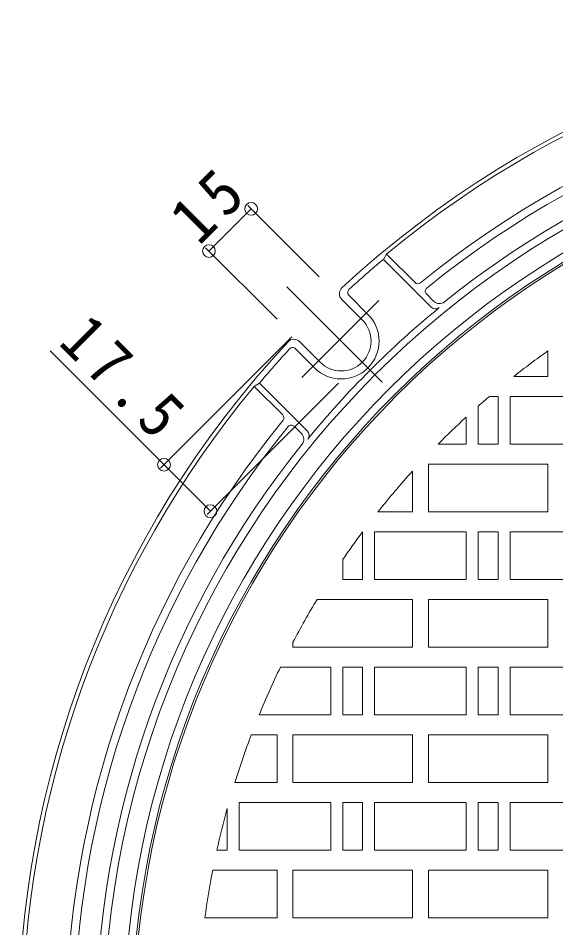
# Model space of a CAD drawing. Units: millimetres, scale not verified. Extents: x -612 to 760, y -543 to 541.
# Drawn here: x -567.2 to -432.2, y 280.8 to 509.3 of the extents above; entities that cross this region are included whole.
import ezdxf

# ---------------------------------------------------------------- set-up
doc = ezdxf.new("R2010")
doc.units = ezdxf.units.MM
doc.header["$LTSCALE"] = 4
doc.header["$PDMODE"] = 32
doc.header["$PDSIZE"] = 3.2
doc.linetypes.add('CHAIN2', pattern=[12, 9, -1, 1, -1])
for name, color, linetype, lineweight in [('0-1_躯体', 2, 'Continuous', 9), ('0-2_仕上', 3, 'Continuous', 9), ('0-4_その他', 7, 'Continuous', 9), ('0-5_寸法', 4, 'Continuous', 9)]:
    doc.layers.add(name, color=color, linetype=linetype, lineweight=lineweight)
doc.styles.add('ＭＳ ゴシック', font='')
doc.styles.get('ＭＳ ゴシック').set_extended_font_data('MS Gothic')

msp = doc.modelspace()

# ---------------------------------------------------------------- linework, layer by layer
at = {"layer": '0-1_躯体'}
for p, q in [((-475.556, 448.684), (-474.755, 450.004)), ((-475.556, 448.684), (-463.525, 436.654)), ((-474.755, 450.004), (-467.581, 442.831)), ((-484.212, 439.662), (-479.417, 434.868)), ((-464.738, 439.988), (-462.886, 438.135)), ((-486.008, 438.63), (-480.831, 433.453)), ((-496.615, 428.024), (-491.438, 422.847)), ((-497.647, 426.227), (-492.852, 421.433)), ((-506.669, 417.572), (-507.989, 416.77)), ((-507.989, 416.77), (-500.815, 409.597)), ((-506.669, 417.572), (-494.638, 405.541)), ((-497.972, 406.754), (-496.12, 404.901))]:
    msp.add_line(p, q, dxfattribs=at)
at = {"layer": '0-1_躯体', "linetype": 'CHAIN2'}
for p, q in [((-499.8, 441.816), (-475.823, 417.839)), ((-476.679, 438.313), (-496.01, 418.982))]:
    msp.add_line(p, q, dxfattribs=at)
at = {"layer": '0-1_躯体'}
for centre, radius, start, end in [((-313.247, 255.263), 254, 47.16049, 132.83951), ((-313.247, 255.263), 253, 50.32965, 129.67035), ((-313.247, 255.263), 242, 50.78658, 129.21342), ((-313.247, 255.263), 240, 50.88377, 129.11623), ((-313.247, 255.263), 234.5, 51.1898, 128.8102), ((-313.247, 255.263), 232.5, 0, 180), ((-313.247, 255.263), 227.5, 0, 180), ((-313.247, 255.263), 225.5, 0, 180), ((-313.247, 255.263), 252.5, 130.00156, 132.60725), ((-484.594, 440.044), 2, 132.83952, 225), ((-483.505, 440.369), 1, 132.6067, 224.99599), ((-466.874, 443.538), 1, 225, 309.2131), ((-464.031, 440.695), 1, 129.11644, 225), ((-313.247, 255.263), 234.2, 129.27795, 140.72205), ((-462.465, 437.714), 1.5, 224.99733, 309.27635), ((-461.471, 439.55), 2, 224.99799, 308.80922), ((-486.135, 428.15), 9.5, 225, 45), ((-486.135, 428.15), 7.5, 225, 45), ((-313.247, 255.263), 254, 137.16052, 222.83951), ((-498.029, 426.609), 2, 45, 137.16048), ((-313.247, 255.263), 252.5, 137.39275, 139.99844), ((-498.354, 425.521), 1, 45.00401, 137.3933), ((-313.247, 255.263), 253, 140.32964, 180), ((-501.523, 408.89), 1, 320.7869, 45), ((-313.247, 255.263), 242, 140.78658, 180), ((-498.679, 406.047), 1, 45, 140.88356), ((-313.247, 255.263), 240, 140.88377, 180), ((-497.534, 403.487), 2, 321.19078, 45.00201), ((-495.699, 404.48), 1.5, 320.72365, 45.00267), ((-313.247, 255.263), 234.5, 141.1898, 180)]:
    msp.add_arc(centre, radius, start, end, dxfattribs=at)
at = {"layer": '0-2_仕上'}
for p, q in [((-434.247, 425.674), (-434.247, 419.262)), ((-442.804, 419.262), (-434.247, 419.262)), ((-448.893, 414.263), (-446.747, 414.263)), ((-443.747, 402.263), (-443.747, 414.263)), ((-451.747, 402.263), (-451.747, 411.783)), ((-454.747, 402.263), (-454.747, 409.076)), ((-454.747, 402.263), (-461.813, 402.263)), ((-420.747, 402.263), (-443.747, 402.263)), ((-468.247, 395.462), (-468.247, 385.262)), ((-464.247, 397.263), (-464.247, 385.262)), ((-464.247, 397.263), (-434.247, 397.263)), ((-434.247, 397.263), (-434.247, 385.262)), ((-476.896, 385.262), (-468.247, 385.262)), ((-464.247, 385.262), (-434.247, 385.262)), ((-480.747, 368.262), (-480.747, 380.261)), ((-477.747, 368.262), (-477.747, 380.263)), ((-451.747, 368.262), (-451.747, 380.263)), ((-451.747, 380.263), (-446.747, 380.263)), ((-446.747, 368.262), (-446.747, 380.263)), ((-443.747, 368.262), (-443.747, 380.263)), ((-485.747, 368.262), (-485.747, 373.265)), ((-485.747, 368.262), (-480.747, 368.262)), ((-454.747, 368.262), (-477.747, 368.262)), ((-451.747, 368.262), (-446.747, 368.262)), ((-420.747, 368.262), (-443.747, 368.262)), ((-492.18, 363.263), (-468.247, 363.263)), ((-468.247, 363.263), (-468.247, 351.263)), ((-464.247, 363.263), (-464.247, 351.263)), ((-464.247, 363.263), (-434.247, 363.263)), ((-434.247, 363.263), (-434.247, 351.263)), ((-498.247, 352.504), (-498.247, 351.263)), ((-498.247, 351.263), (-468.247, 351.263)), ((-464.247, 351.263), (-434.247, 351.263)), ((-488.747, 346.263), (-501.396, 346.263)), ((-488.747, 334.263), (-488.747, 346.263)), ((-485.747, 334.263), (-485.747, 346.263)), ((-485.747, 346.263), (-480.747, 346.263)), ((-480.747, 334.263), (-480.747, 346.263)), ((-477.747, 334.263), (-477.747, 346.263)), ((-451.747, 334.263), (-451.747, 346.263)), ((-451.747, 346.263), (-446.747, 346.263)), ((-446.747, 334.263), (-446.747, 346.263)), ((-443.747, 334.263), (-443.747, 346.263)), ((-488.747, 334.263), (-506.741, 334.263)), ((-485.747, 334.263), (-480.747, 334.263)), ((-454.747, 334.263), (-477.747, 334.263)), ((-451.747, 334.263), (-446.747, 334.263)), ((-420.747, 334.263), (-443.747, 334.263)), ((-508.708, 329.263), (-502.247, 329.263)), ((-502.247, 329.263), (-502.247, 317.262)), ((-498.247, 329.263), (-498.247, 317.262)), ((-498.247, 329.263), (-468.247, 329.263)), ((-468.247, 329.263), (-468.247, 317.262)), ((-464.247, 329.263), (-464.247, 317.262)), ((-464.247, 329.263), (-434.247, 329.263)), ((-434.247, 329.263), (-434.247, 317.262)), ((-512.839, 317.262), (-502.247, 317.262)), ((-498.247, 317.262), (-468.247, 317.262)), ((-464.247, 317.262), (-434.247, 317.262)), ((-511.747, 300.263), (-511.747, 312.263)), ((-485.747, 300.263), (-485.747, 312.263)), ((-485.747, 312.263), (-480.747, 312.263)), ((-480.747, 300.263), (-480.747, 312.263)), ((-477.747, 300.263), (-477.747, 312.263)), ((-451.747, 300.263), (-451.747, 312.263)), ((-451.747, 312.263), (-446.747, 312.263)), ((-446.747, 300.263), (-446.747, 312.263)), ((-443.747, 300.263), (-443.747, 312.263)), ((-514.747, 300.263), (-514.747, 310.748)), ((-517.345, 300.263), (-514.747, 300.263)), ((-488.747, 300.263), (-511.747, 300.263)), ((-485.747, 300.263), (-480.747, 300.263)), ((-454.747, 300.263), (-477.747, 300.263)), ((-451.747, 300.263), (-446.747, 300.263)), ((-420.747, 300.263), (-443.747, 300.263)), ((-518.384, 295.263), (-502.247, 295.263)), ((-502.247, 295.263), (-502.247, 283.262)), ((-498.247, 295.263), (-498.247, 283.262)), ((-498.247, 295.263), (-468.247, 295.263)), ((-468.247, 295.263), (-468.247, 283.262)), ((-464.247, 295.263), (-464.247, 283.262)), ((-464.247, 295.263), (-434.247, 295.263)), ((-434.247, 295.263), (-434.247, 283.262)), ((-520.363, 283.262), (-502.247, 283.262)), ((-498.247, 283.262), (-468.247, 283.262)), ((-464.247, 283.262), (-434.247, 283.262))]:
    msp.add_line(p, q, dxfattribs=at)
for points in [[(-451.747, 402.263), (-446.747, 402.263), (-446.747, 414.263)], [(-420.747, 402.263), (-420.747, 414.263), (-443.747, 414.263)], [(-454.747, 368.262), (-454.747, 380.263), (-477.747, 380.263)], [(-420.747, 368.262), (-420.747, 380.263), (-443.747, 380.263)], [(-454.747, 334.263), (-454.747, 346.263), (-477.747, 346.263)], [(-420.747, 334.263), (-420.747, 346.263), (-443.747, 346.263)], [(-488.747, 300.263), (-488.747, 312.263), (-511.747, 312.263)], [(-454.747, 300.263), (-454.747, 312.263), (-477.747, 312.263)], [(-420.747, 300.263), (-420.747, 312.263), (-443.747, 312.263)]]:
    msp.add_lwpolyline(points, dxfattribs=at)
msp.add_circle((-313.247, 255.263), 225, dxfattribs=at)
for start, end in [(125.3766, 128.30804), (130.46823, 131.50462), (132.61235, 135.30363), (137.87029, 141.53696), (143.26753, 145.62503), (148.88574, 152.27231), (154.18881, 157.79073), (159.26372, 162.74345), (164.60457, 167.56622), (168.96622, 172.30084)]:
    msp.add_arc((-313.247, 255.263), 209, start, end, dxfattribs=at)
at = {"layer": '0-4_その他'}
for p, q in [((-509.597, 462.219), (-491.651, 444.273)), ((-508.749, 461.371), (-519.355, 450.764)), ((-520.204, 451.613), (-502.257, 433.666)), ((-531.481, 396.238), (-498.509, 429.211)), ((-519.814, 384.571), (-486.842, 417.544)), ((-530.633, 397.087), (-518.965, 385.42))]:
    msp.add_line(p, q, dxfattribs=at)
for p in [(-508.749, 461.371), (-519.355, 450.764), (-530.633, 397.087), (-518.965, 385.42)]:
    msp.add_point(p, dxfattribs=at)
at = {"layer": '0-5_寸法', "color": 7}
msp.add_line((-530.633, 397.087), (-559.228, 425.682), dxfattribs=at)

# ---------------------------------------------------------------- texts
at = {"layer": '0-4_その他', "color": 2, "char_height": 11.73, "attachment_point": 7, "style": 'ＭＳ ゴシック'}
for s, insert, rotation in [('\\T1.27;\\W0.95;15', (-521.76, 451.754), 45), ('\\T1.28;\\W0.9;17.5', (-557.531, 427.379), 315)]:
    msp.add_mtext(s, dxfattribs=dict(at, insert=insert, rotation=rotation))

doc.saveas('drawing.dxf')
